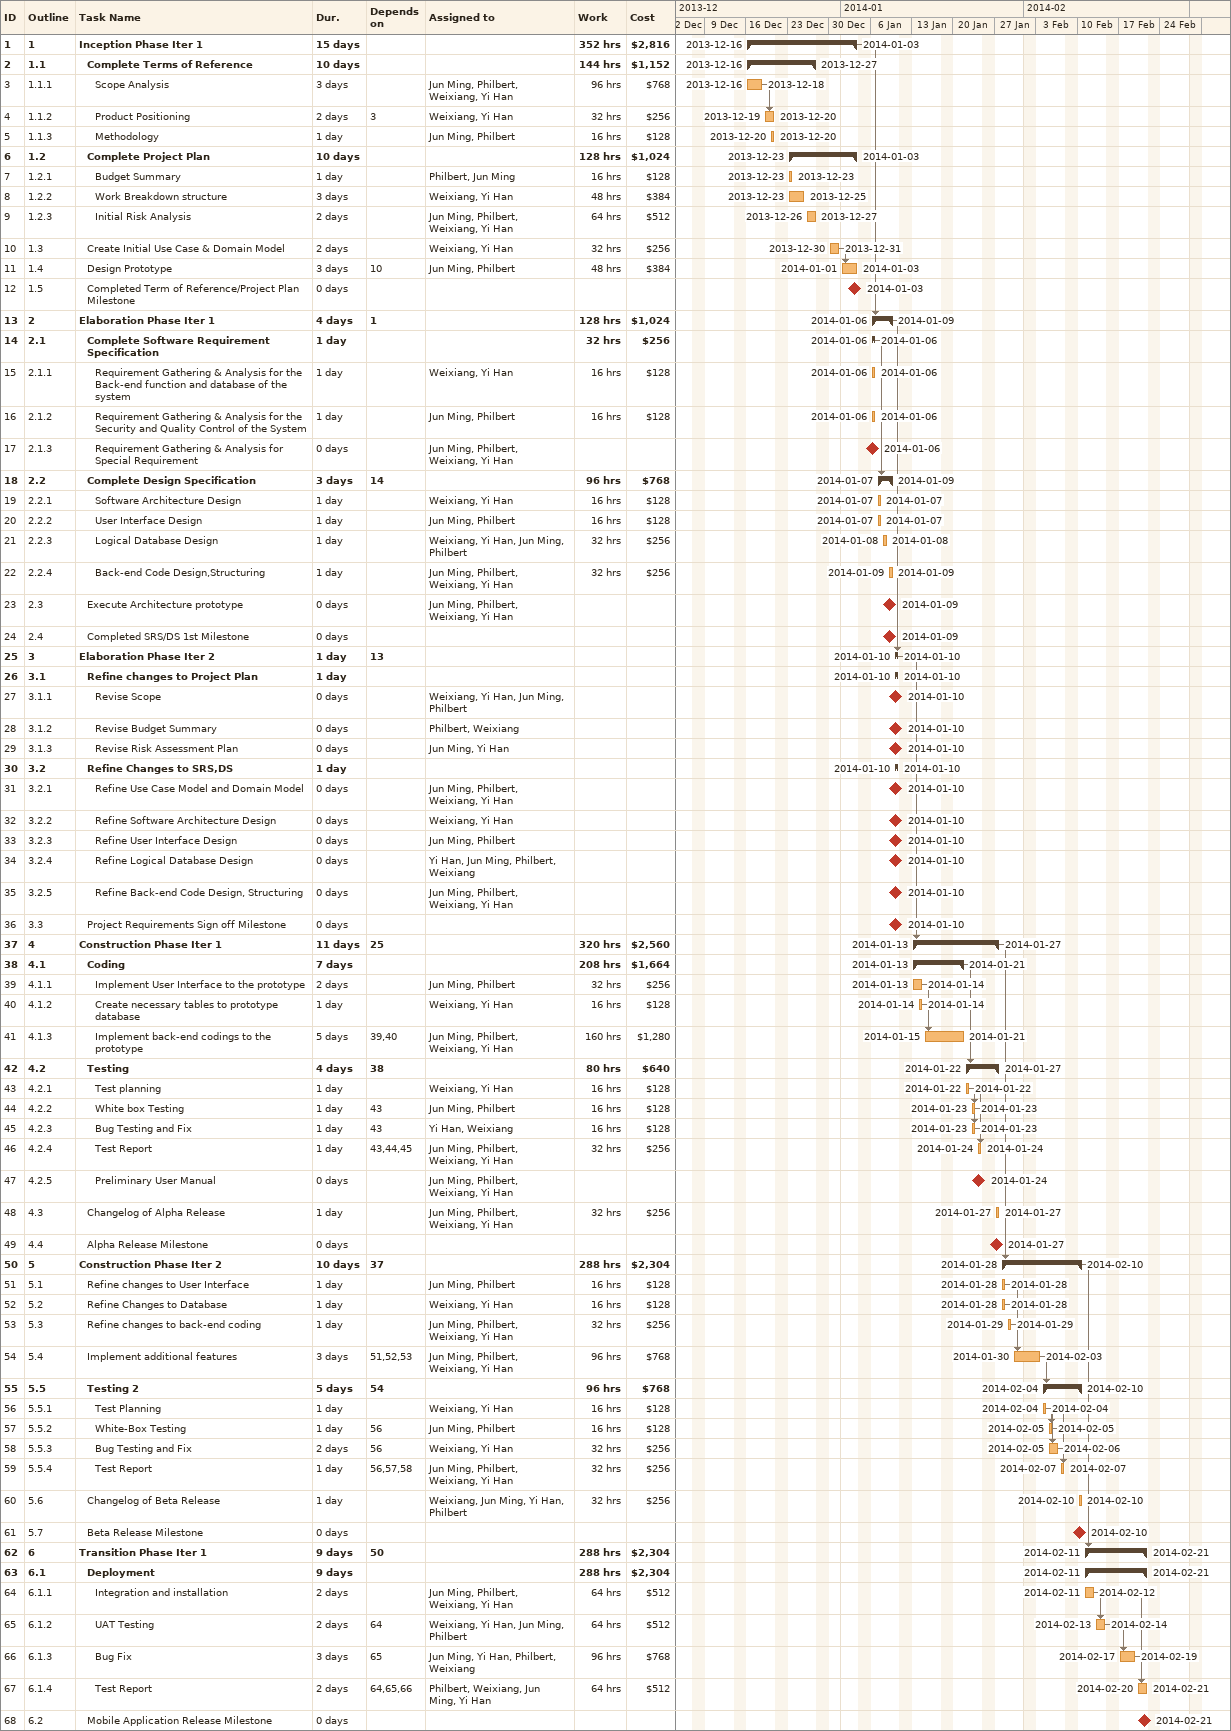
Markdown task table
| ID | WBS | Task | Duration | Start | Finish | Predecessors | Resources | Work (h) | Cost ($) |
|---|---|---|---|---|---|---|---|---|---|
| 1 | 1 | **Inception Phase Iter 1** | 15d | 2013-12-16 | 2014-01-03 |  |  | 352 | 2816 |
| 2 | 1.1 | **Complete Terms of Reference** | 10d | 2013-12-16 | 2013-12-27 |  |  | 144 | 1152 |
| 3 | 1.1.1 | Scope Analysis | 3d | 2013-12-16 | 2013-12-18 |  | Jun Ming, Philbert, Weixiang, Yi Han | 96 | 768 |
| 4 | 1.1.2 | Product Positioning | 2d | 2013-12-19 | 2013-12-20 | 3 | Weixiang, Yi Han | 32 | 256 |
| 5 | 1.1.3 | Methodology | 1d | 2013-12-20 | 2013-12-20 |  | Jun Ming, Philbert | 16 | 128 |
| 6 | 1.2 | **Complete Project Plan** | 10d | 2013-12-23 | 2014-01-03 |  |  | 128 | 1024 |
| 7 | 1.2.1 | Budget Summary | 1d | 2013-12-23 | 2013-12-23 |  | Philbert, Jun Ming | 16 | 128 |
| 8 | 1.2.2 | Work Breakdown structure | 3d | 2013-12-23 | 2013-12-25 |  | Weixiang, Yi Han | 48 | 384 |
| 9 | 1.2.3 | Initial Risk Analysis | 2d | 2013-12-26 | 2013-12-27 |  | Jun Ming, Philbert, Weixiang, Yi Han | 64 | 512 |
| 10 | 1.3 | Create Initial Use Case & Domain Model | 2d | 2013-12-30 | 2013-12-31 |  | Weixiang, Yi Han | 32 | 256 |
| 11 | 1.4 | Design Prototype | 3d | 2014-01-01 | 2014-01-03 | 10 | Jun Ming, Philbert | 48 | 384 |
| 12 | 1.5 | Completed Term of Reference/Project Plan Milestone | 0d | 2014-01-03 | 2014-01-03 |  |  |  |  |
| 13 | 2 | **Elaboration Phase Iter 1** | 4d | 2014-01-06 | 2014-01-09 | 1 |  | 128 | 1024 |
| 14 | 2.1 | **Complete Software Requirement Specification** | 1d | 2014-01-06 | 2014-01-06 |  |  | 32 | 256 |
| 15 | 2.1.1 | Requirement Gathering & Analysis for the Back-end function and database of the system | 1d | 2014-01-06 | 2014-01-06 |  | Weixiang, Yi Han | 16 | 128 |
| 16 | 2.1.2 | Requirement Gathering & Analysis for the Security and Quality Control of the System | 1d | 2014-01-06 | 2014-01-06 |  | Jun Ming, Philbert | 16 | 128 |
| 17 | 2.1.3 | Requirement Gathering & Analysis for Special Requirement | 0d | 2014-01-06 | 2014-01-06 |  | Jun Ming, Philbert, Weixiang, Yi Han |  |  |
| 18 | 2.2 | **Complete Design Specification** | 3d | 2014-01-07 | 2014-01-09 | 14 |  | 96 | 768 |
| 19 | 2.2.1 | Software Architecture Design | 1d | 2014-01-07 | 2014-01-07 |  | Weixiang, Yi Han | 16 | 128 |
| 20 | 2.2.2 | User Interface Design | 1d | 2014-01-07 | 2014-01-07 |  | Jun Ming, Philbert | 16 | 128 |
| 21 | 2.2.3 | Logical Database Design | 1d | 2014-01-08 | 2014-01-08 |  | Weixiang, Yi Han, Jun Ming, Philbert | 32 | 256 |
| 22 | 2.2.4 | Back-end Code Design,Structuring | 1d | 2014-01-09 | 2014-01-09 |  | Jun Ming, Philbert, Weixiang, Yi Han | 32 | 256 |
| 23 | 2.3 | Execute Architecture prototype | 0d | 2014-01-09 | 2014-01-09 |  | Jun Ming, Philbert, Weixiang, Yi Han |  |  |
| 24 | 2.4 | Completed SRS/DS 1st Milestone | 0d | 2014-01-09 | 2014-01-09 |  |  |  |  |
| 25 | 3 | **Elaboration Phase Iter 2** | 1d | 2014-01-10 | 2014-01-10 | 13 |  |  |  |
| 26 | 3.1 | **Refine changes to Project Plan** | 1d | 2014-01-10 | 2014-01-10 |  |  |  |  |
| 27 | 3.1.1 | Revise Scope | 0d | 2014-01-10 | 2014-01-10 |  | Weixiang, Yi Han, Jun Ming, Philbert |  |  |
| 28 | 3.1.2 | Revise Budget Summary | 0d | 2014-01-10 | 2014-01-10 |  | Philbert, Weixiang |  |  |
| 29 | 3.1.3 | Revise Risk Assessment Plan | 0d | 2014-01-10 | 2014-01-10 |  | Jun Ming, Yi Han |  |  |
| 30 | 3.2 | **Refine Changes to SRS,DS** | 1d | 2014-01-10 | 2014-01-10 |  |  |  |  |
| 31 | 3.2.1 | Refine Use Case Model and Domain Model | 0d | 2014-01-10 | 2014-01-10 |  | Jun Ming, Philbert, Weixiang, Yi Han |  |  |
| 32 | 3.2.2 | Refine Software Architecture Design | 0d | 2014-01-10 | 2014-01-10 |  | Weixiang, Yi Han |  |  |
| 33 | 3.2.3 | Refine User Interface Design | 0d | 2014-01-10 | 2014-01-10 |  | Jun Ming, Philbert |  |  |
| 34 | 3.2.4 | Refine Logical Database Design | 0d | 2014-01-10 | 2014-01-10 |  | Yi Han, Jun Ming, Philbert, Weixiang |  |  |
| 35 | 3.2.5 | Refine Back-end Code Design, Structuring | 0d | 2014-01-10 | 2014-01-10 |  | Jun Ming, Philbert, Weixiang, Yi Han |  |  |
| 36 | 3.3 | Project Requirements Sign off Milestone | 0d | 2014-01-10 | 2014-01-10 |  |  |  |  |
| 37 | 4 | **Construction Phase Iter 1** | 11d | 2014-01-13 | 2014-01-27 | 25 |  | 320 | 2560 |
| 38 | 4.1 | **Coding** | 7d | 2014-01-13 | 2014-01-21 |  |  | 208 | 1664 |
| 39 | 4.1.1 | Implement User Interface to the prototype | 2d | 2014-01-13 | 2014-01-14 |  | Jun Ming, Philbert | 32 | 256 |
| 40 | 4.1.2 | Create necessary tables to prototype database | 1d | 2014-01-14 | 2014-01-14 |  | Weixiang, Yi Han | 16 | 128 |
| 41 | 4.1.3 | Implement back-end codings to the prototype | 5d | 2014-01-15 | 2014-01-21 | 39, 40 | Jun Ming, Philbert, Weixiang, Yi Han | 160 | 1280 |
| 42 | 4.2 | **Testing** | 4d | 2014-01-22 | 2014-01-27 | 38 |  | 80 | 640 |
| 43 | 4.2.1 | Test planning | 1d | 2014-01-22 | 2014-01-22 |  | Weixiang, Yi Han | 16 | 128 |
| 44 | 4.2.2 | White box Testing | 1d | 2014-01-23 | 2014-01-23 | 43 | Jun Ming, Philbert | 16 | 128 |
| 45 | 4.2.3 | Bug Testing and Fix | 1d | 2014-01-23 | 2014-01-23 | 43 | Yi Han, Weixiang | 16 | 128 |
| 46 | 4.2.4 | Test Report | 1d | 2014-01-24 | 2014-01-24 | 43, 44, 45 | Jun Ming, Philbert, Weixiang, Yi Han | 32 | 256 |
| 47 | 4.2.5 | Preliminary User Manual | 0d | 2014-01-24 | 2014-01-24 |  | Jun Ming, Philbert, Weixiang, Yi Han |  |  |
| 48 | 4.3 | Changelog of Alpha Release | 1d | 2014-01-27 | 2014-01-27 |  | Jun Ming, Philbert, Weixiang, Yi Han | 32 | 256 |
| 49 | 4.4 | Alpha Release Milestone | 0d | 2014-01-27 | 2014-01-27 |  |  |  |  |
| 50 | 5 | **Construction Phase Iter 2** | 10d | 2014-01-28 | 2014-02-10 | 37 |  | 288 | 2304 |
| 51 | 5.1 | Refine changes to User Interface | 1d | 2014-01-28 | 2014-01-28 |  | Jun Ming, Philbert | 16 | 128 |
| 52 | 5.2 | Refine Changes to Database | 1d | 2014-01-28 | 2014-01-28 |  | Weixiang, Yi Han | 16 | 128 |
| 53 | 5.3 | Refine changes to back-end coding | 1d | 2014-01-29 | 2014-01-29 |  | Jun Ming, Philbert, Weixiang, Yi Han | 32 | 256 |
| 54 | 5.4 | Implement additional features | 3d | 2014-01-30 | 2014-02-03 | 51, 52, 53 | Jun Ming, Philbert, Weixiang, Yi Han | 96 | 768 |
| 55 | 5.5 | **Testing 2** | 5d | 2014-02-04 | 2014-02-10 | 54 |  | 96 | 768 |
| 56 | 5.5.1 | Test Planning | 1d | 2014-02-04 | 2014-02-04 |  | Weixiang, Yi Han | 16 | 128 |
| 57 | 5.5.2 | White-Box Testing | 1d | 2014-02-05 | 2014-02-05 | 56 | Jun Ming, Philbert | 16 | 128 |
| 58 | 5.5.3 | Bug Testing and Fix | 2d | 2014-02-05 | 2014-02-06 | 56 | Weixiang, Yi Han | 32 | 256 |
| 59 | 5.5.4 | Test Report | 1d | 2014-02-07 | 2014-02-07 | 56, 57, 58 | Jun Ming, Philbert, Weixiang, Yi Han | 32 | 256 |
| 60 | 5.6 | Changelog of Beta Release | 1d | 2014-02-10 | 2014-02-10 |  | Weixiang, Jun Ming, Yi Han, Philbert | 32 | 256 |
| 61 | 5.7 | Beta Release Milestone | 0d | 2014-02-10 | 2014-02-10 |  |  |  |  |
| 62 | 6 | **Transition Phase Iter 1** | 9d | 2014-02-11 | 2014-02-21 | 50 |  | 288 | 2304 |
| 63 | 6.1 | **Deployment** | 9d | 2014-02-11 | 2014-02-21 |  |  | 288 | 2304 |
| 64 | 6.1.1 | Integration and installation | 2d | 2014-02-11 | 2014-02-12 |  | Jun Ming, Philbert, Weixiang, Yi Han | 64 | 512 |
| 65 | 6.1.2 | UAT Testing | 2d | 2014-02-13 | 2014-02-14 | 64 | Weixiang, Yi Han, Jun Ming, Philbert | 64 | 512 |
| 66 | 6.1.3 | Bug Fix | 3d | 2014-02-17 | 2014-02-19 | 65 | Jun Ming, Yi Han, Philbert, Weixiang | 96 | 768 |
| 67 | 6.1.4 | Test Report | 2d | 2014-02-20 | 2014-02-21 | 64, 65, 66 | Philbert, Weixiang, Jun Ming, Yi Han | 64 | 512 |
| 68 | 6.2 | Mobile Application Release Milestone | 0d | 2014-02-21 | 2014-02-21 |  |  |  |  |
